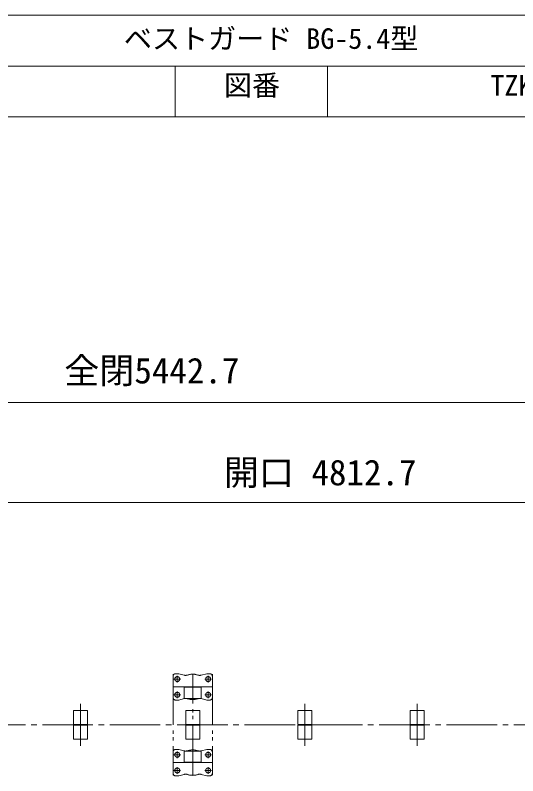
# Model space of a CAD drawing. Units: millimetres, scale not verified. Extents: x -8390 to 3202, y -1728 to 1728.
# Drawn here: x -445 to 450, y 371 to 1728 of the extents above; entities that cross this region are included whole.
import ezdxf
from ezdxf.enums import TextEntityAlignment as Align

# ---------------------------------------------------------------- set-up
doc = ezdxf.new("R2010")
doc.units = ezdxf.units.MM
doc.header["$LTSCALE"] = 10
doc.linetypes.add('CHAIN2', pattern=[12, 9, -1, 1, -1])
doc.linetypes.add('DOUBLE_CHAIN2', pattern=[12.8, 9, -1, 0.6, -0.6, 0.6, -1])
for name, color, linetype, lineweight in [('0-3_12 当社中心線', 7, 'CHAIN2', 18), ('0-5_14 当社想像線', 7, 'DOUBLE_CHAIN2', 18), ('0-B_05 寸法', 7, 'Continuous', 18)]:
    doc.layers.add(name, color=color, linetype=linetype, lineweight=lineweight)
doc.styles.add('ＭＳ ゴシック', font='')
doc.styles.get('ＭＳ ゴシック').set_extended_font_data('MS Gothic')

msp = doc.modelspace()

# ---------------------------------------------------------------- linework, layer by layer
at = {"layer": '0-3_12 当社中心線'}
for p, q in [((-163.98, 529.79), (-93.98, 529.79)), ((-2796.66, 462.29), (2538.53, 462.29)), ((-163.98, 394.79), (-93.98, 394.79))]:
    msp.add_line(p, q, dxfattribs=at)
at = {"layer": '0-5_14 当社想像線'}
for p, q in [((-163.98, 552.29), (-163.98, 372.29)), ((-163.98, 510.79), (-163.98, 548.79)), ((-162.48, 543.79), (-150.48, 543.79)), ((-159.48, 553.29), (-153.98, 553.29)), ((-156.48, 549.79), (-156.48, 537.79)), ((-153.98, 553.29), (-143.98, 550.71)), ((-128.98, 372.29), (-128.98, 552.29)), ((-103.98, 553.29), (-113.98, 550.71)), ((-95.48, 543.79), (-107.48, 543.79)), ((-98.48, 553.29), (-103.98, 553.29)), ((-101.48, 549.79), (-101.48, 537.79)), ((-93.98, 552.29), (-93.98, 372.29)), ((-93.98, 510.79), (-93.98, 548.79)), ((-143.98, 509.29), (-143.98, 529.29)), ((-162.48, 515.79), (-150.48, 515.79)), ((-156.48, 509.79), (-156.48, 521.79)), ((-95.48, 515.79), (-107.48, 515.79)), ((-101.48, 509.79), (-101.48, 521.79)), ((-159.48, 506.29), (-153.98, 506.29)), ((-153.98, 506.29), (-143.98, 508.87)), ((-143.98, 509.29), (-113.98, 509.29)), ((-103.98, 506.29), (-113.98, 508.87)), ((-98.48, 506.29), (-103.98, 506.29)), ((-328.99, 424.94), (-328.99, 499.64)), ((71.06, 424.94), (71.06, 499.64)), ((271.1, 424.94), (271.1, 499.64)), ((-341.49, 487.79), (-316.49, 487.79)), ((-341.49, 487.79), (-341.49, 462.79)), ((-316.49, 487.79), (-316.49, 462.79)), ((-141.48, 487.79), (-116.48, 487.79)), ((-141.48, 487.79), (-141.48, 462.79)), ((-116.48, 487.79), (-116.48, 462.79)), ((58.56, 487.79), (83.56, 487.79)), ((58.56, 487.79), (58.56, 462.79)), ((83.56, 487.79), (83.56, 462.79)), ((258.6, 487.79), (283.6, 487.79)), ((258.6, 487.79), (258.6, 462.79)), ((283.6, 487.79), (283.6, 462.79)), ((-341.49, 462.79), (-316.49, 462.79)), ((-341.49, 461.79), (-316.49, 461.79)), ((-341.49, 436.79), (-341.49, 461.79)), ((-316.49, 436.79), (-316.49, 461.79)), ((-141.48, 462.79), (-116.48, 462.79)), ((-141.48, 461.79), (-116.48, 461.79)), ((-141.48, 436.79), (-141.48, 461.79)), ((-116.48, 436.79), (-116.48, 461.79)), ((58.56, 462.79), (83.56, 462.79)), ((58.56, 461.79), (83.56, 461.79)), ((58.56, 436.79), (58.56, 461.79)), ((83.56, 436.79), (83.56, 461.79)), ((258.6, 462.79), (283.6, 462.79)), ((258.6, 461.79), (283.6, 461.79)), ((258.6, 436.79), (258.6, 461.79)), ((283.6, 436.79), (283.6, 461.79)), ((-341.49, 436.79), (-316.49, 436.79)), ((-141.48, 436.79), (-116.48, 436.79)), ((58.56, 436.79), (83.56, 436.79)), ((258.6, 436.79), (283.6, 436.79)), ((-163.98, 413.79), (-163.98, 375.79)), ((-162.48, 408.79), (-150.48, 408.79)), ((-159.48, 418.29), (-153.98, 418.29)), ((-156.48, 414.79), (-156.48, 402.79)), ((-153.98, 418.29), (-143.98, 415.71)), ((-143.98, 415.29), (-113.98, 415.29)), ((-143.98, 415.29), (-143.98, 395.29)), ((-103.98, 418.29), (-113.98, 415.71)), ((-95.48, 408.79), (-107.48, 408.79)), ((-98.48, 418.29), (-103.98, 418.29)), ((-101.48, 414.79), (-101.48, 402.79)), ((-93.98, 413.79), (-93.98, 375.79)), ((-162.48, 380.79), (-150.48, 380.79)), ((-156.48, 374.79), (-156.48, 386.79)), ((-95.48, 380.79), (-107.48, 380.79)), ((-101.48, 374.79), (-101.48, 386.79)), ((-159.48, 371.29), (-153.98, 371.29)), ((-153.98, 371.29), (-143.98, 373.87)), ((-103.98, 371.29), (-113.98, 373.87)), ((-98.48, 371.29), (-103.98, 371.29))]:
    msp.add_line(p, q, dxfattribs=at)
for points in [[(-113.98, 509.29), (-113.98, 529.29), (-143.98, 529.29)], [(-113.98, 415.29), (-113.98, 395.29), (-143.98, 395.29)]]:
    msp.add_lwpolyline(points, dxfattribs=at)
for centre in [(-156.48, 543.79), (-101.48, 543.79), (-156.48, 515.79), (-101.48, 515.79), (-156.48, 408.79), (-101.48, 408.79), (-156.48, 380.79), (-101.48, 380.79)]:
    msp.add_circle(centre, 4.4, dxfattribs=at)
for centre, radius, start, end in [((-159.48, 548.79), 4.5, 90, 179.99999), ((-141.48, 560.39), 10, 255.52, 289.07332), ((-128.98, 524.24), 28.25, 70.92673, 109.07333), ((-116.48, 560.39), 10, 250.92678, 284.4801), ((-98.48, 548.79), 4.5, 0, 90), ((-159.48, 510.79), 4.5, 180.00004, 270.00002), ((-141.48, 499.19), 10, 70.92673, 104.48006), ((-128.98, 535.34), 28.25, 250.92673, 289.07324), ((-116.48, 499.19), 10, 75.5199, 109.07322), ((-98.48, 510.79), 4.5, 270.00002, 360), ((-159.48, 413.79), 4.5, 89.99998, 179.99996), ((-141.48, 425.39), 10, 255.51994, 289.07327), ((-128.98, 389.24), 28.25, 70.92676, 109.07327), ((-116.48, 425.39), 10, 250.92678, 284.4801), ((-98.48, 413.79), 4.5, 0, 89.99998), ((-159.48, 375.79), 4.5, 180.00001, 270), ((-141.48, 364.19), 10, 70.92668, 104.48), ((-128.98, 400.34), 28.25, 250.92667, 289.07327), ((-116.48, 364.19), 10, 75.5199, 109.07322), ((-98.48, 375.79), 4.5, 270, 0)]:
    msp.add_arc(centre, radius, start, end, dxfattribs=at)
at = {"layer": '0-B_05 寸法'}
for p, q in [((-1182.02, 1637.04), (959.86, 1637.04)), ((-160.03, 1637.04), (-160.03, 1546.33)), ((111.32, 1637.04), (111.32, 1546.33)), ((-2787.92, 1037.29), (2529.78, 1037.29)), ((-2155.22, 858.43), (2529.78, 858.43))]:
    msp.add_line(p, q, dxfattribs=at)
msp.add_lwpolyline([(-1182.02, 1727.75), (959.86, 1727.75), (959.86, 1546.33), (-1182.02, 1546.33)], close=True, dxfattribs=at)

# ---------------------------------------------------------------- texts
at = {"layer": '0-B_05 寸法', "style": 'ＭＳ ゴシック'}
for s, height, p in [('図面名称      \u3000\u3000\u3000\u3000\u3000\u3000\u3000\u3000\u3000\u3000ベストガード BG-5.4型', 36.66, (-1101.25, 1656.72)), ('\u3000\u3000竹本機械工業株式会社      \u3000\u3000\u3000\u3000\u3000 図番     \u3000\u3000\u3000\u3000\u3000TZK0007-2', 36.66, (-1097.91, 1573.39)), ('全閉5442.7', 45.82, (-357.87, 1057.32)), ('開口 4812.7', 45.82, (-73.52, 875.6))]:
    msp.add_text(s, height=height, dxfattribs=at).set_placement(p, align=Align.BOTTOM_LEFT)

doc.saveas('drawing.dxf')
